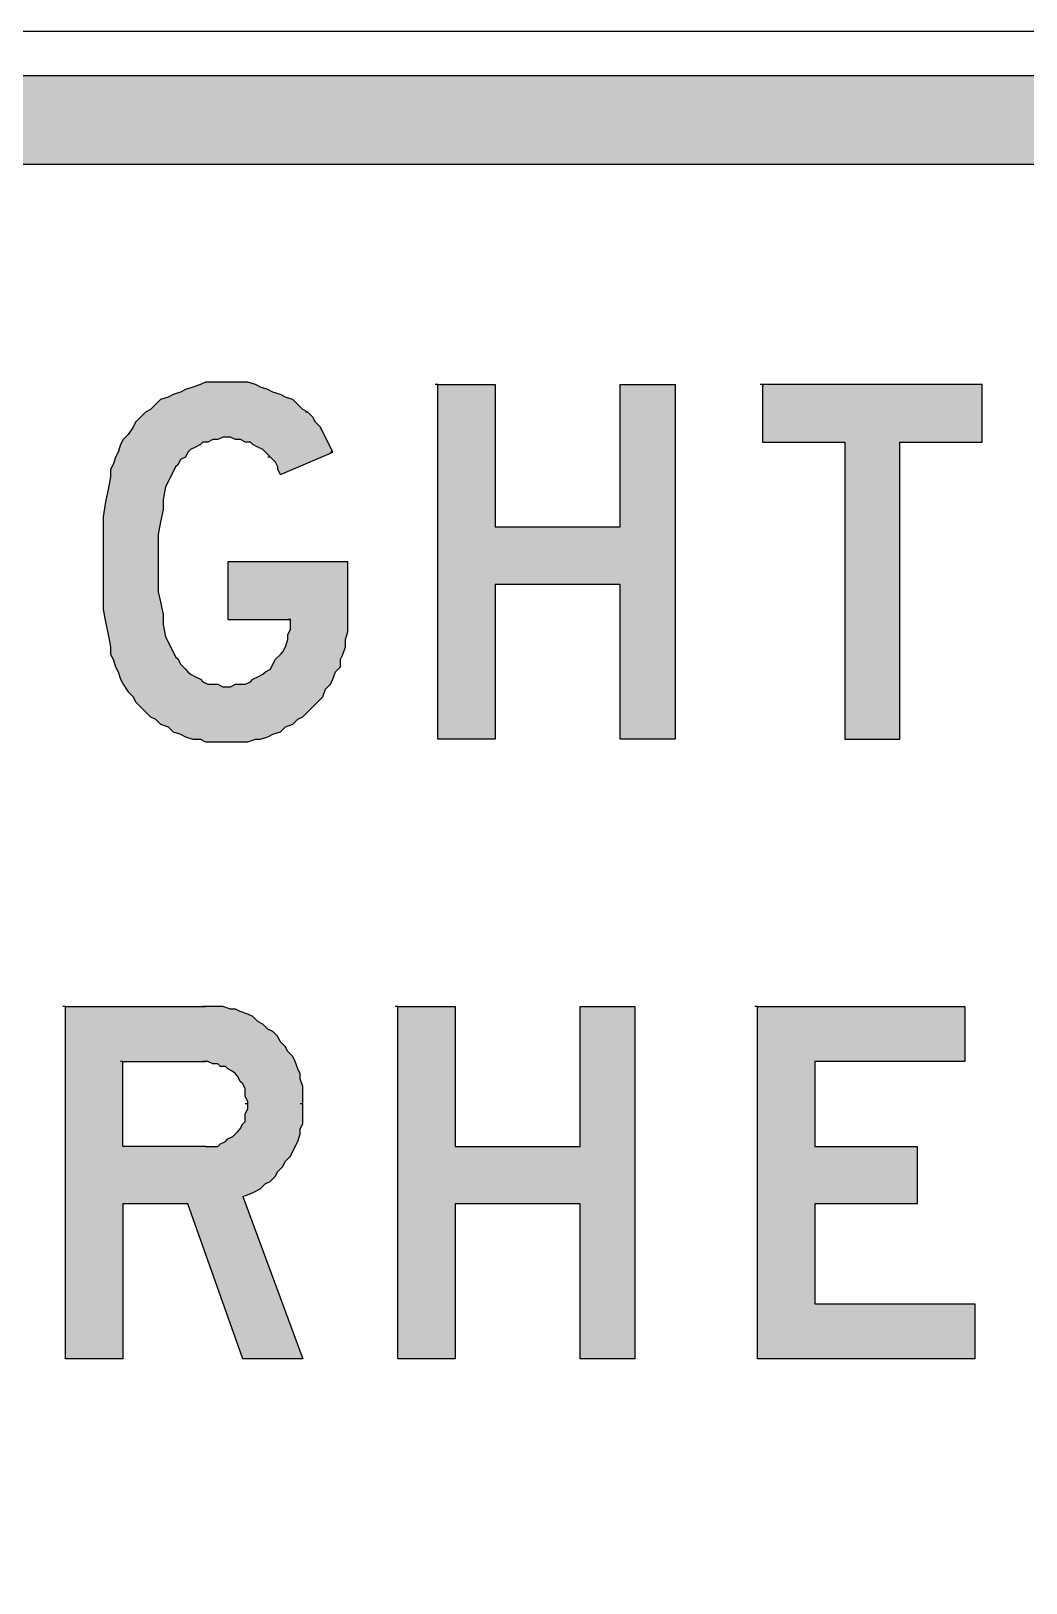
# Model space of a CAD drawing. Extents: x 103 to 239, y 131 to 209.
# Drawn here: x 132.39 to 154.83, y 173.53 to 208.53 of the extents above; entities that cross this region are included whole.
import ezdxf

# ---------------------------------------------------------------- set-up
doc = ezdxf.new("R2010")
doc.units = 0
doc.header["$LTSCALE"] = 12
doc.header["$MEASUREMENT"] = 0
doc.layers.get('0').update_dxf_attribs({"linetype": 'CONTINUOUS'})
doc.layers.add('L25', color=1, linetype='CONTINUOUS')
doc.layers.add('L35', color=3, linetype='CONTINUOUS')

msp = doc.modelspace()

# ---------------------------------------------------------------- hatches: boundary and pattern name
at = {"layer": 'L25'}
h = msp.add_hatch(color=256, dxfattribs=at)
edge = h.paths.add_edge_path()
edge.add_line((238.2217457024187, 196.5272145848937), (238.2217457024187, 150.5272145848937))
edge.add_arc((227.2217457024187, 150.5272145848937), 11, -90, 0, ccw=False)
edge.add_line((227.2217457024187, 139.5272145848937), (115.2217457024187, 139.5272145848937))
edge.add_arc((115.2217457024187, 150.5272145848937), 11, 180, 270, ccw=False)
edge.add_line((104.2217457024187, 150.5272145848937), (104.2217457024187, 196.5272145848937))
edge.add_arc((115.2217457024187, 196.5272145848937), 11, 90, 180, ccw=False)
edge.add_line((115.2217457024187, 207.5272145848937), (227.2217457024187, 207.5272145848937))
edge.add_arc((227.2217457024187, 196.5272145848937), 11, 0, 90, ccw=False)
edge = h.paths.add_edge_path(flags=16)
edge.add_line((236.2217457024187, 196.5272145848937), (236.2217457024187, 150.5272145848937))
edge.add_arc((227.2217457024187, 150.5272145848937), 9, -90, 0, ccw=False)
edge.add_line((227.2217457024187, 141.5272145848937), (115.2217457024187, 141.5272145848937))
edge.add_arc((115.2217457024187, 150.5272145848937), 9, 180, 270, ccw=False)
edge.add_line((106.2217457024187, 150.5272145848937), (106.2217457024187, 196.5272145848937))
edge.add_arc((115.2217457024187, 196.5272145848937), 9, 90, 180, ccw=False)
edge.add_line((115.2217457024187, 205.5272145848937), (227.2217457024187, 205.5272145848937))
edge.add_arc((227.2217457024187, 196.5272145848937), 9, 0, 90, ccw=False)
h = msp.add_hatch(color=256, dxfattribs=at)
h.paths.add_polyline_path([(120.7216874331728, 200.5542164989149), (119.4823509613787, 200.5542164989149), (119.4823509613787, 197.3432083674484), (116.6656771618466, 197.3432083674484), (116.6656771618466, 200.5542164989149), (115.3700072140619, 200.5542164989149), (115.3700072140619, 192.5548629082439), (116.6656771618466, 192.5548629082439), (116.6656771618466, 196.0475384196637), (119.4823509613787, 196.0475384196637), (119.4823509613787, 192.554862908244), (120.7216874331728, 192.5548629082439)])
h.paths.add_polyline_path([(127.0873702201152, 197.3432083674484), (124.7776977044989, 197.3432083674484), (124.7776977044989, 199.2585465511302), (128.1577062639374, 199.2585465511302), (128.1577062639374, 200.5542164989149), (123.5383612327048, 200.5542164989149), (123.5383612327048, 192.5548629082439), (128.3830401678999, 192.5548629082439), (128.3830401678999, 193.8505328560287), (124.7776977044989, 193.8505328560287), (124.7776977044989, 196.0475384196637), (127.0873702201152, 196.0475384196637)])
h.paths.add_polyline_path([(131.8757156793197, 200.5542164989149), (130.5800457315349, 200.5542164989149), (130.5800457315349, 192.5548629082439), (131.8757156793197, 192.5548629082439)])
h.paths.add_polyline_path([(135.2557242387581, 196.4418727515981), (135.2557242387581, 196.6672066555607), (135.2557242387581, 196.9488740355139), (135.2557242387581, 197.1742079394764), (135.3120577147488, 197.4558753194297), (135.3683911907394, 197.7375426993829), (135.3683911907394, 197.9628766033455), (135.42472466673, 198.2445439832987), (135.4810581427207, 198.3572109352799), (135.5373916187113, 198.4698778872612), (135.593725094702, 198.5825448392425), (135.6500585706926, 198.6952117912238), (135.7063920466832, 198.7515452672144), (135.7627255226739, 198.8642122191957), (135.8753924746551, 198.9205456951863), (135.9317259506458, 199.0332126471677), (135.9880594266365, 199.0895461231583), (136.1007263786177, 199.1458795991489), (136.213393330599, 199.2022130751395), (136.2697268065897, 199.2585465511302), (136.3823937585709, 199.2585465511302), (136.4950607105522, 199.3148800271209), (136.6077276625335, 199.3148800271208), (136.7203946145148, 199.3712135031115), (136.8330615664961, 199.3712135031115), (136.8893950424867, 199.3712135031115), (137.0020619944681, 199.3148800271208), (137.1147289464492, 199.3148800271208), (137.2273958984306, 199.2585465511302), (137.3400628504119, 199.2585465511302), (137.3963963264025, 199.2022130751396), (137.5090632783837, 199.1458795991489), (137.621730230365, 199.0895461231583), (137.6780637063557, 199.0332126471676), (137.7907306583369, 198.9205456951863), (137.8470641343276, 198.8642122191957), (137.9033976103183, 198.807878743205), (137.9597310863089, 198.6952117912238), (137.9597310863089, 198.6388783152331), (138.0160645622995, 198.5262113632518), (139.199067558103, 199.0332126471676), (139.1427340821123, 199.1458795991489), (139.0864006061217, 199.2585465511302), (139.030067130131, 199.3712135031115), (138.9737336541404, 199.4838804550928), (138.9174001781498, 199.596547407074), (138.8047332261684, 199.7092143590554), (138.7483997501778, 199.8218813110366), (138.6357327981965, 199.9345482630179), (138.5230658462153, 199.9908817390084), (138.410398894234, 200.1035486909898), (138.2977319422527, 200.2162156429711), (138.128731514281, 200.2725491189617), (138.0160645622996, 200.3288825949524), (137.8470641343274, 200.385216070943), (137.7343971823465, 200.4415495469336), (137.5653967543746, 200.4978830229241), (137.4527298023929, 200.554216498915), (137.2837293744212, 200.6105499749056), (137.1147289464493, 200.6105499749056), (136.9457285184774, 200.6105499749056), (136.8330615664961, 200.6105499749056), (136.6640611385241, 200.6105499749056), (136.4950607105522, 200.6105499749056), (136.3260602825803, 200.6105499749056), (136.213393330599, 200.554216498915), (136.0443929026271, 200.4978830229243), (135.8753924746551, 200.4415495469337), (135.7627255226739, 200.385216070943), (135.5937250947022, 200.3288825949524), (135.4810581427208, 200.2725491189617), (135.3120577147487, 200.216215642971), (135.1993907627675, 200.1035486909898), (135.0867238107862, 199.9908817390085), (134.974056858805, 199.9345482630179), (134.8613899068236, 199.8218813110366), (134.7487229548423, 199.7092143590553), (134.6923894788517, 199.5965474070741), (134.5797225268704, 199.4275469791021), (134.4670555748892, 199.3148800271209), (134.4107220988985, 199.2022130751395), (134.3543886229079, 199.0332126471676), (134.2980551469172, 198.9205456951864), (134.2417216709266, 198.7515452672144), (134.1853881949359, 198.6388783152331), (134.1853881949359, 198.4698778872612), (134.1290547189453, 198.188210507308), (134.0727212429546, 197.9065431273544), (134.016387766964, 197.5685422714109), (134.016387766964, 197.2868748914578), (134.016387766964, 197.0052075115046), (134.016387766964, 196.7235401315513), (134.016387766964, 196.3855392756075), (134.016387766964, 196.1038718956543), (134.016387766964, 195.8222045157011), (134.016387766964, 195.4842036597573), (134.0727212429547, 195.2025362798041), (134.1290547189453, 194.9208688998509), (134.1853881949359, 194.6392015198977), (134.1853881949359, 194.4702010919258), (134.2417216709266, 194.3575341399444), (134.2980551469172, 194.1885337119726), (134.3543886229079, 194.0758667599911), (134.4107220988984, 193.9068663320196), (134.4670555748893, 193.7941993800381), (134.5797225268705, 193.6251989520661), (134.6923894788517, 193.5125320000848), (134.7487229548424, 193.3998650481035), (134.8613899068236, 193.2871980961223), (134.9740568588049, 193.174531144141), (135.0867238107862, 193.0618641921596), (135.1993907627675, 193.005530716169), (135.3120577147487, 192.8928637641878), (135.4810581427207, 192.8365302881971), (135.593725094702, 192.7238633362159), (135.7627255226739, 192.6675298602253), (135.8753924746549, 192.6111963842347), (136.0443929026272, 192.5548629082439), (136.213393330599, 192.554862908244), (136.3260602825802, 192.4985294322533), (136.4950607105522, 192.4985294322533), (136.6640611385241, 192.4985294322533), (136.8330615664961, 192.4985294322533), (136.9457285184774, 192.4985294322533), (137.1147289464493, 192.4985294322533), (137.2837293744212, 192.4985294322533), (137.4527298023932, 192.5548629082439), (137.5653967543743, 192.5548629082439), (137.7343971823463, 192.6111963842347), (137.8470641343276, 192.6675298602252), (138.0160645622995, 192.7238633362159), (138.1287315142808, 192.8365302881972), (138.2977319422527, 192.8928637641877), (138.410398894234, 193.0055307161691), (138.5230658462152, 193.0618641921596), (138.6357327981966, 193.174531144141), (138.7483997501778, 193.2871980961223), (138.8610667021591, 193.3998650481035), (138.9737336541404, 193.5125320000848), (139.030067130131, 193.6815324280568), (139.1427340821123, 193.7941993800381), (139.199067558103, 193.9068663320193), (139.2554010340936, 194.0758667599912), (139.3680679860749, 194.1885337119725), (139.3680679860749, 194.3575341399445), (139.4244014620656, 194.4702010919258), (139.4807349380562, 194.6392015198977), (139.4807349380562, 194.8082019478696), (139.5370684140468, 194.9772023758415), (139.5370684140468, 196.5545397035794), (136.8330615664961, 196.5545397035795), (136.8330615664961, 195.2588697557947), (138.2413984662621, 195.2588697557947), (138.2413984662621, 195.1462028038134), (138.2413984662621, 195.0335358518321), (138.1850649902714, 194.9208688998509), (138.1850649902714, 194.8082019478695), (138.1287315142808, 194.6392015198977), (138.0723980382901, 194.5265345679163), (138.0160645622995, 194.4702010919257), (137.9033976103182, 194.3575341399444), (137.8470641343276, 194.2448671879632), (137.7907306583369, 194.1322002359819), (137.6780637063557, 194.0758667599912), (137.621730230365, 194.0195332840006), (137.5090632783837, 193.96319980801), (137.3963963264024, 193.9068663320193), (137.3400628504119, 193.8505328560287), (137.2273958984306, 193.7941993800381), (137.1147289464493, 193.794199380038), (137.0020619944681, 193.7941993800381), (136.8893950424867, 193.7378659040474), (136.8330615664961, 193.7378659040474), (136.7203946145148, 193.7378659040474), (136.6077276625334, 193.7941993800381), (136.4950607105522, 193.794199380038), (136.3823937585709, 193.7941993800381), (136.2697268065897, 193.8505328560287), (136.213393330599, 193.9068663320193), (136.1007263786177, 193.96319980801), (135.9880594266365, 194.0195332840005), (135.9317259506458, 194.0758667599912), (135.8753924746552, 194.1322002359819), (135.762725522674, 194.2448671879631), (135.7063920466832, 194.3575341399445), (135.6500585706926, 194.4138676159351), (135.593725094702, 194.5265345679164), (135.5373916187113, 194.6392015198977), (135.4810581427207, 194.7518684718789), (135.4247246667301, 194.8645354238602), (135.3683911907394, 195.1462028038134), (135.3683911907394, 195.371536707776), (135.3120577147487, 195.6532040877296), (135.2557242387581, 195.8785379916918), (135.2557242387581, 196.160205371645)])
h.paths.add_polyline_path([(146.9167537688208, 200.5542164989149), (145.6774172970267, 200.5542164989149), (145.6774172970267, 197.3432083674484), (142.8607434974946, 197.3432083674484), (142.8607434974946, 200.5542164989149), (141.5650735497099, 200.5542164989149), (141.5650735497099, 192.5548629082439), (142.8607434974946, 192.5548629082439), (142.8607434974946, 196.0475384196637), (145.6774172970267, 196.0475384196637), (145.6774172970266, 192.5548629082439), (146.9167537688208, 192.5548629082439)])
h.paths.add_polyline_path([(151.9867666079784, 199.2585465511302), (153.8457713156696, 199.2585465511302), (153.8457713156696, 200.5542164989149), (148.8884254284932, 200.5542164989149), (148.8884254284932, 199.2585465511302), (150.7474301361843, 199.2585465511302), (150.7474301361843, 192.5548629082439), (151.9867666079784, 192.5548629082439)])
h = msp.add_hatch(color=256, dxfattribs=at)
h.paths.add_polyline_path([(116.4376166157294, 183.8231741296946), (116.4376166157294, 184.1048415096479), (116.3812831397387, 184.386508889601), (116.2686161877574, 184.6118427935636), (116.2686161877574, 184.7808432215355), (116.2122827117668, 184.9498436495075), (116.1559492357761, 185.0625106014889), (116.0996157597855, 185.2315110294607), (115.9869488078042, 185.3441779814419), (115.9306153318135, 185.4568449334233), (115.8179483798323, 185.5695118854045), (115.7616149038417, 185.6821788373857), (115.6489479518604, 185.794845789367), (115.5362809998791, 185.9075127413483), (115.4236140478978, 186.0201796933296), (115.3109470959165, 186.1328466453108), (115.1982801439352, 186.1891801213014), (115.0292797159634, 186.3018470732829), (114.9166127639819, 186.3581805492735), (114.7476123360101, 186.4145140252641), (114.6349453840287, 186.4708475012548), (114.4659449560571, 186.5271809772453), (114.3532780040755, 186.583514453236), (114.1842775761037, 186.583514453236), (114.0152771481318, 186.6398479292267), (113.9026101961505, 186.6398479292266), (113.7336097681786, 186.6398479292266), (113.5646093402067, 186.6398479292266), (113.4519423882254, 186.6398479292267), (113.2829419602535, 186.583514453236), (113.1139415322815, 186.583514453236), (113.0012745803002, 186.5271809772454), (112.8322741523284, 186.4708475012548), (112.7196072003472, 186.4145140252641), (112.5506067723751, 186.3581805492734), (112.4379398203939, 186.3018470732828), (112.2689393924219, 186.1891801213015), (112.1562724404406, 186.1328466453108), (112.0436054884594, 186.0201796933296), (111.9309385364781, 185.9075127413483), (111.8182715844968, 185.794845789367), (111.7056046325155, 185.6821788373857), (111.6492711565249, 185.5695118854044), (111.5366042045436, 185.4568449334232), (111.480270728553, 185.3441779814419), (111.3676037765717, 185.2315110294606), (111.311270300581, 185.0625106014887), (111.2549368245904, 184.9498436495074), (111.1986033485998, 184.7808432215355), (111.1986033485998, 184.6118427935636), (111.0859363966185, 184.3865088896011), (111.0296029206278, 184.1048415096478), (111.0296029206278, 183.8231741296946), (110.9732694446372, 183.5415067497414), (110.9732694446372, 183.2598393697882), (110.9169359686466, 182.978171989835), (110.9169359686466, 182.6965046098818), (110.9169359686466, 182.4148372299286), (110.9169359686466, 182.1331698499754), (110.9732694446372, 181.8515024700222), (110.9732694446372, 181.569835090069), (111.0296029206278, 181.2881677101157), (111.0296029206278, 181.0065003301626), (111.0859363966185, 180.7248329502094), (111.1986033485998, 180.4994990462468), (111.1986033485998, 180.3304986182749), (111.2549368245904, 180.1614981903031), (111.311270300581, 180.0488312383217), (111.3676037765717, 179.8798308103497), (111.4802707285529, 179.7671638583685), (111.5366042045436, 179.6544969063872), (111.6492711565249, 179.5418299544058), (111.7056046325155, 179.4291630024246), (111.8182715844968, 179.3164960504433), (111.9309385364781, 179.2038290984621), (112.0436054884594, 179.0911621464808), (112.1562724404407, 178.9784951944994), (112.2689393924217, 178.9221617185089), (112.4379398203938, 178.8094947665276), (112.5506067723751, 178.7531612905369), (112.7196072003467, 178.6968278145465), (112.8322741523285, 178.6404943385556), (113.0012745803002, 178.584160862565), (113.1139415322815, 178.5278273865744), (113.2829419602535, 178.5278273865744), (113.4519423882254, 178.4714939105837), (113.5646093402067, 178.4714939105837), (113.7336097681786, 178.4714939105837), (113.9026101961505, 178.4714939105837), (114.0152771481318, 178.4714939105837), (114.1842775761037, 178.5278273865744), (114.3532780040757, 178.5278273865744), (114.4659449560571, 178.5841608625651), (114.6349453840287, 178.6404943385556), (114.74761233601, 178.6968278145463), (114.916612763982, 178.7531612905369), (115.0292797159634, 178.8094947665276), (115.1982801439353, 178.9221617185089), (115.3109470959166, 178.9784951944995), (115.4236140478978, 179.0911621464808), (115.5362809998791, 179.2038290984621), (115.6489479518604, 179.3164960504433), (115.7616149038416, 179.4291630024246), (115.8179483798323, 179.5418299544059), (115.9306153318136, 179.6544969063872), (115.9869488078042, 179.7671638583684), (116.0996157597855, 179.8798308103497), (116.1559492357762, 180.0488312383218), (116.2122827117668, 180.1614981903029), (116.2686161877574, 180.3304986182749), (116.2686161877574, 180.4994990462468), (116.3812831397387, 180.7248329502093), (116.4376166157294, 181.0065003301625), (116.4376166157294, 181.2881677101158), (116.49395009172, 181.569835090069), (116.5502835677106, 181.8515024700222), (116.5502835677106, 182.1331698499754), (116.5502835677106, 182.4148372299286), (116.5502835677106, 182.6965046098818), (116.5502835677106, 182.978171989835), (116.5502835677106, 183.2598393697882), (116.49395009172, 183.5415067497414)])
h.paths.add_polyline_path([(112.2689393924219, 183.6541737017227), (112.3252728684126, 183.9358410816758), (112.3816063444032, 184.1611749856385), (112.4379398203939, 184.386508889601), (112.4942732963845, 184.4991758415823), (112.5506067723751, 184.6118427935636), (112.6069402483658, 184.7245097455449), (112.6632737243564, 184.7808432215355), (112.7196072003471, 184.8935101735168), (112.8322741523284, 184.9498436495074), (112.888607628319, 185.0625106014887), (113.0012745803003, 185.1188440774794), (113.0576080562909, 185.17517755347), (113.1702750082722, 185.2315110294606), (113.2829419602534, 185.2878445054513), (113.3956089122348, 185.2878445054513), (113.508275864216, 185.3441779814419), (113.6209428161973, 185.3441779814419), (113.7336097681786, 185.3441779814419), (113.8462767201599, 185.3441779814419), (113.9589436721411, 185.3441779814419), (114.0716106241225, 185.2878445054513), (114.1842775761037, 185.2878445054513), (114.296944528085, 185.2315110294606), (114.4096114800663, 185.17517755347), (114.4659449560569, 185.1188440774794), (114.5786119080382, 185.0625106014888), (114.6912788600195, 184.9498436495074), (114.7476123360101, 184.8935101735168), (114.8039458120008, 184.7808432215355), (114.8602792879914, 184.7245097455449), (114.916612763982, 184.6118427935636), (114.9729462399727, 184.4991758415823), (115.0292797159633, 184.3865088896011), (115.085613191954, 184.1611749856385), (115.1419466679447, 183.9358410816758), (115.1982801439352, 183.6541737017227), (115.1982801439352, 183.4288397977601), (115.2546136199259, 183.2035058937976), (115.2546136199259, 182.9218385138444), (115.2546136199259, 182.6965046098818), (115.2546136199259, 182.4148372299286), (115.2546136199259, 182.189503325966), (115.2546136199259, 181.9078359460128), (115.1982801439352, 181.6825020420502), (115.1982801439352, 181.4571681380876), (115.1419466679446, 181.1755007581345), (115.085613191954, 180.9501668541719), (115.0292797159633, 180.7248329502093), (114.9729462399727, 180.6121659982281), (114.916612763982, 180.4994990462468), (114.8602792879914, 180.3868320942655), (114.8039458120008, 180.3304986182749), (114.7476123360101, 180.2178316662936), (114.6912788600195, 180.161498190303), (114.5786119080382, 180.0488312383217), (114.4659449560569, 179.992497762331), (114.4096114800662, 179.9361642863403), (114.296944528085, 179.8798308103497), (114.1842775761038, 179.8234973343591), (114.0716106241225, 179.8234973343591), (113.9589436721411, 179.7671638583684), (113.8462767201599, 179.7671638583685), (113.7336097681786, 179.7671638583685), (113.6772762921879, 179.7671638583685), (113.6209428161973, 179.7671638583685), (113.508275864216, 179.7671638583684), (113.3956089122347, 179.8234973343591), (113.2829419602534, 179.8234973343591), (113.1702750082722, 179.8798308103497), (113.0576080562909, 179.9361642863403), (113.0012745803002, 179.9924977623311), (112.888607628319, 180.0488312383217), (112.8322741523284, 180.1614981903029), (112.7196072003471, 180.2178316662936), (112.6632737243564, 180.3304986182749), (112.6069402483658, 180.3868320942655), (112.5506067723751, 180.4994990462468), (112.4942732963845, 180.6121659982281), (112.4379398203939, 180.7248329502093), (112.3816063444032, 180.9501668541719), (112.3252728684126, 181.1755007581347), (112.2689393924219, 181.4571681380877), (112.2689393924219, 181.6825020420503), (112.2126059164313, 181.9078359460128), (112.2126059164313, 182.189503325966), (112.2126059164313, 182.4148372299286), (112.2126059164313, 182.6965046098818), (112.2126059164313, 182.9218385138444), (112.2126059164313, 183.2035058937976), (112.2689393924219, 183.4288397977601)], flags=16)
h.paths.add_polyline_path([(123.9299689224846, 186.5271809772454), (122.5779654987092, 186.5271809772454), (121.0006281709713, 181.3445011861064), (119.3669573672426, 186.5271809772454), (118.0149539434673, 186.5271809772453), (120.4936268870555, 178.584160862565), (121.4512959788964, 178.584160862565)])
h.paths.add_polyline_path([(129.6759834735299, 183.3725063217695), (127.3663109579137, 183.3725063217695), (127.3663109579137, 185.2878445054513), (130.7463195173521, 185.2878445054513), (130.7463195173521, 186.5271809772454), (126.1269744861196, 186.5271809772454), (126.1269744861196, 178.584160862565), (130.9716534213147, 178.584160862565), (130.9716534213147, 179.8234973343591), (127.3663109579137, 179.8234973343591), (127.3663109579137, 182.0768363739847), (129.6759834735299, 182.0768363739847)])
h.paths.add_polyline_path([(137.9570044441542, 182.8091715618631), (138.0696713961354, 182.9218385138443), (138.126004872126, 183.0345054658256), (138.2386718241073, 183.1471724178069), (138.295005300098, 183.2598393697882), (138.3513387760886, 183.3725063217695), (138.4076722520793, 183.4851732737508), (138.4640057280699, 183.6541737017227), (138.4640057280699, 183.766840653704), (138.5203392040605, 183.8795076056853), (138.5203392040605, 184.0485080336572), (138.5203392040605, 184.1611749856385), (138.5203392040605, 184.3301754136104), (138.5203392040605, 184.4428423655917), (138.5203392040605, 184.6118427935636), (138.5203392040605, 184.7245097455449), (138.4640057280699, 184.8935101735168), (138.4640057280699, 185.006177125498), (138.4076722520793, 185.1188440774794), (138.3513387760887, 185.2878445054512), (138.2950053000981, 185.4005114574326), (138.1823383481167, 185.5131784094139), (138.1260048721261, 185.6258453613951), (138.0133379201448, 185.7385123133763), (137.9570044441542, 185.8511792653576), (137.8443374921728, 185.963846217339), (137.7316705401915, 186.0201796933296), (137.6190035882103, 186.1328466453109), (137.5063366362289, 186.1891801213016), (137.3936696842478, 186.3018470732827), (137.2810027322662, 186.3581805492734), (137.1120023042943, 186.4145140252641), (136.9993353523133, 186.4708475012547), (136.886668400332, 186.4708475012547), (136.7176679723599, 186.5271809772454), (136.6050010203788, 186.5271809772454), (136.4360005924068, 186.5271809772454), (136.3233336404255, 186.5271809772454), (136.2670001644349, 186.5271809772454), (133.1686589849497, 186.5271809772454), (133.1686589849497, 178.584160862565), (134.4643289327344, 178.584160862565), (134.4643289327344, 182.0768363739847), (135.9289993084911, 182.0768363739847), (137.1683357802851, 178.584160862565), (138.5203392040605, 178.584160862565), (137.1683357802852, 182.2458368019567), (137.3373362082572, 182.3021702779473), (137.4500031602384, 182.358503753938), (137.5626701122196, 182.4148372299285), (137.675337064201, 182.5275041819099), (137.7880040161822, 182.5838376579005), (137.9006709681635, 182.6965046098817)])
h.paths.add_polyline_path([(134.4643289327344, 183.3725063217695), (134.4643289327344, 185.2878445054513), (136.3233336404255, 185.2878445054513), (136.3796671164162, 185.2878445054513), (136.4923340683975, 185.2315110294606), (136.6050010203787, 185.2315110294606), (136.6613344963694, 185.17517755347), (136.7740014483506, 185.17517755347), (136.8303349243413, 185.1188440774794), (136.9430018763226, 185.0625106014887), (136.9993353523132, 185.0061771254981), (137.0556688283039, 184.9498436495074), (137.1120023042945, 184.8371766975262), (137.1683357802851, 184.7808432215356), (137.2246692562758, 184.6681762695542), (137.2246692562758, 184.6118427935636), (137.2246692562758, 184.4991758415823), (137.2810027322664, 184.3865088896011), (137.2810027322664, 184.3301754136104), (137.2810027322664, 184.2175084616291), (137.2246692562758, 184.1048415096478), (137.2246692562758, 184.0485080336572), (137.2246692562758, 183.9358410816759), (137.1683357802852, 183.8795076056853), (137.1120023042945, 183.766840653704), (137.0556688283039, 183.7105071777133), (136.9993353523132, 183.6541737017227), (136.9430018763227, 183.5978402257321), (136.8303349243413, 183.5415067497414), (136.7740014483507, 183.4851732737507), (136.6613344963694, 183.4288397977601), (136.6050010203788, 183.3725063217695), (136.4923340683975, 183.3725063217695), (136.3796671164162, 183.3725063217695), (136.3233336404255, 183.3725063217695)], flags=16)
h.paths.add_polyline_path([(146.0126915108158, 186.5271809772453), (144.7733550390217, 186.5271809772454), (144.7733550390217, 183.3725063217695), (141.9566812394896, 183.3725063217695), (141.9566812394896, 186.5271809772454), (140.6610112917049, 186.5271809772454), (140.6610112917049, 178.584160862565), (141.9566812394896, 178.584160862565), (141.9566812394896, 182.0768363739848), (144.7733550390217, 182.0768363739848), (144.7733550390217, 178.584160862565), (146.0126915108158, 178.584160862565)])
h.paths.add_polyline_path([(152.3783742977582, 183.3725063217695), (150.0687017821419, 183.3725063217695), (150.0687017821419, 185.2878445054513), (153.4487103415804, 185.2878445054513), (153.4487103415804, 186.5271809772453), (148.7730318343571, 186.5271809772453), (148.7730318343572, 178.584160862565), (153.6740442455429, 178.584160862565), (153.6740442455429, 179.8234973343591), (150.0687017821419, 179.8234973343591), (150.0687017821419, 182.0768363739847), (152.3783742977582, 182.0768363739847)])

# ---------------------------------------------------------------- linework, layer by layer
at = {"color": 3}
for p, q in [((136.213393330599, 200.5542164989149), (136.0443929026271, 200.4978830229243)), ((136.3260602825803, 200.6105499749056), (136.213393330599, 200.5542164989149)), ((136.4950607105522, 200.6105499749056), (136.3260602825803, 200.6105499749056)), ((136.6640611385241, 200.6105499749056), (136.4950607105522, 200.6105499749056)), ((136.8330615664961, 200.6105499749056), (136.6640611385241, 200.6105499749056)), ((136.8330615664961, 200.6105499749056), (136.7767280905054, 200.6105499749056)), ((136.9457285184774, 200.6105499749056), (136.8330615664961, 200.6105499749056)), ((137.1147289464493, 200.6105499749056), (136.9457285184774, 200.6105499749056)), ((137.2837293744212, 200.6105499749056), (137.1147289464493, 200.6105499749056)), ((137.4527298023931, 200.5542164989149), (137.2837293744212, 200.6105499749056)), ((137.5653967543744, 200.4978830229243), (137.4527298023931, 200.5542164989149)), ((141.5650735497099, 200.5542164989149), (141.5087400737193, 200.5542164989149)), ((141.5650735497099, 192.5548629082439), (141.5650735497099, 200.5542164989149)), ((141.5650735497099, 200.5542164989149), (142.8607434974946, 200.5542164989149)), ((142.8607434974946, 200.5542164989149), (142.8607434974946, 197.3432083674484)), ((145.6774172970267, 200.5542164989149), (146.9167537688208, 200.5542164989149)), ((145.6774172970267, 197.3432083674484), (145.6774172970267, 200.5542164989149)), ((146.9167537688208, 200.5542164989149), (146.9167537688208, 192.5548629082439)), ((148.8884254284932, 200.5542164989149), (148.8320919525025, 200.5542164989149)), ((153.8457713156696, 200.5542164989149), (148.8884254284932, 200.5542164989149)), ((148.8884254284932, 200.5542164989149), (148.8884254284932, 199.2585465511302)), ((153.8457713156696, 199.2585465511302), (153.8457713156696, 200.5542164989149)), ((135.3120577147488, 200.2162156429711), (135.1993907627675, 200.1035486909898)), ((135.4810581427207, 200.2725491189617), (135.3120577147488, 200.2162156429711)), ((135.593725094702, 200.3288825949523), (135.4810581427207, 200.2725491189617)), ((135.7627255226739, 200.385216070943), (135.593725094702, 200.3288825949523)), ((135.8753924746552, 200.4415495469336), (135.7627255226739, 200.385216070943)), ((136.0443929026271, 200.4978830229243), (135.8753924746552, 200.4415495469336)), ((137.7343971823463, 200.4415495469336), (137.5653967543744, 200.4978830229243)), ((137.8470641343276, 200.385216070943), (137.7343971823463, 200.4415495469336)), ((138.0160645622995, 200.3288825949523), (137.8470641343276, 200.385216070943)), ((138.1287315142808, 200.2725491189617), (138.0160645622995, 200.3288825949523)), ((138.2977319422527, 200.2162156429711), (138.1287315142808, 200.2725491189617)), ((138.410398894234, 200.1035486909898), (138.2977319422527, 200.2162156429711)), ((134.9740568588049, 199.9345482630179), (134.8613899068236, 199.8218813110366)), ((135.0867238107862, 199.9908817390085), (134.9740568588049, 199.9345482630179)), ((135.1993907627675, 200.1035486909898), (135.0867238107862, 199.9908817390085)), ((138.5230658462153, 199.9908817390085), (138.410398894234, 200.1035486909898)), ((138.6357327981966, 199.9345482630179), (138.5230658462153, 199.9908817390085)), ((138.6357327981966, 199.9345482630179), (138.5793993222059, 199.9345482630179)), ((138.7483997501778, 199.8218813110366), (138.6357327981966, 199.9345482630179)), ((134.6923894788517, 199.596547407074), (134.5797225268704, 199.4275469791021)), ((134.7487229548423, 199.7092143590553), (134.6923894788517, 199.596547407074)), ((134.8613899068236, 199.8218813110366), (134.7487229548423, 199.7092143590553)), ((138.8047332261685, 199.7092143590553), (138.7483997501778, 199.8218813110366)), ((138.9174001781498, 199.596547407074), (138.8047332261685, 199.7092143590553)), ((138.9737336541404, 199.4838804550928), (138.9174001781498, 199.596547407074)), ((134.4107220988985, 199.2022130751396), (134.3543886229079, 199.0332126471676)), ((134.4670555748891, 199.3148800271208), (134.4107220988985, 199.2022130751396)), ((134.5797225268704, 199.4275469791021), (134.4670555748891, 199.3148800271208)), ((136.213393330599, 199.2022130751396), (136.1007263786177, 199.1458795991489)), ((136.2697268065897, 199.2585465511302), (136.213393330599, 199.2022130751396)), ((136.3823937585709, 199.2585465511302), (136.2697268065897, 199.2585465511302)), ((136.4950607105522, 199.3148800271208), (136.3823937585709, 199.2585465511302)), ((136.6077276625335, 199.3148800271208), (136.4950607105522, 199.3148800271208)), ((136.7203946145148, 199.3712135031115), (136.6077276625335, 199.3148800271208)), ((136.8330615664961, 199.3712135031115), (136.7203946145148, 199.3712135031115)), ((136.8330615664961, 199.3712135031115), (136.7767280905054, 199.3712135031115)), ((136.8893950424867, 199.3712135031115), (136.8330615664961, 199.3712135031115)), ((137.002061994468, 199.3148800271208), (136.8893950424867, 199.3712135031115)), ((137.1147289464493, 199.3148800271208), (137.002061994468, 199.3148800271208)), ((137.2273958984306, 199.2585465511302), (137.1147289464493, 199.3148800271208)), ((137.3400628504118, 199.2585465511302), (137.2273958984306, 199.2585465511302)), ((137.3963963264025, 199.2022130751396), (137.3400628504118, 199.2585465511302)), ((137.5090632783837, 199.1458795991489), (137.3963963264025, 199.2022130751396)), ((139.030067130131, 199.3712135031115), (138.9737336541404, 199.4838804550928)), ((139.0864006061217, 199.2585465511302), (139.030067130131, 199.3712135031115)), ((139.1427340821123, 199.1458795991489), (139.0864006061217, 199.2585465511302)), ((148.8884254284932, 199.2585465511302), (150.7474301361843, 199.2585465511302)), ((150.7474301361843, 199.2585465511302), (150.7474301361843, 192.5548629082439)), ((151.9867666079784, 199.2585465511302), (153.8457713156696, 199.2585465511302)), ((151.9867666079784, 192.5548629082439), (151.9867666079784, 199.2585465511302)), ((134.2980551469172, 198.9205456951863), (134.2417216709266, 198.7515452672144)), ((134.3543886229079, 199.0332126471676), (134.2980551469172, 198.9205456951863)), ((135.7627255226739, 198.8642122191957), (135.7063920466832, 198.7515452672144)), ((135.8753924746552, 198.9205456951863), (135.7627255226739, 198.8642122191957)), ((135.9317259506458, 199.0332126471676), (135.8753924746552, 198.9205456951863)), ((135.9880594266365, 199.0895461231583), (135.9317259506458, 199.0332126471676)), ((136.1007263786177, 199.1458795991489), (135.9880594266365, 199.0895461231583)), ((137.621730230365, 199.0895461231583), (137.5090632783837, 199.1458795991489)), ((137.6780637063557, 199.0332126471676), (137.621730230365, 199.0895461231583)), ((137.7907306583369, 198.9205456951863), (137.6780637063557, 199.0332126471676)), ((137.7907306583369, 198.9205456951863), (137.7343971823463, 198.9205456951863)), ((137.8470641343276, 198.8642122191957), (137.7907306583369, 198.9205456951863)), ((137.9033976103182, 198.8078787432051), (137.8470641343276, 198.8642122191957)), ((137.9597310863089, 198.6952117912238), (137.9033976103182, 198.8078787432051)), ((138.0160645622995, 198.5262113632519), (139.199067558103, 199.0332126471676)), ((139.199067558103, 199.0332126471676), (139.1427340821123, 199.1458795991489)), ((139.199067558103, 199.0332126471676), (139.1427340821123, 199.0332126471676)), ((134.1853881949359, 198.4698778872612), (134.1290547189453, 198.188210507308)), ((134.2417216709266, 198.7515452672144), (134.1853881949359, 198.6388783152331)), ((134.1853881949359, 198.6388783152331), (134.1853881949359, 198.4698778872612)), ((135.5373916187113, 198.4698778872612), (135.4810581427207, 198.3572109352799)), ((135.593725094702, 198.5825448392425), (135.5373916187113, 198.4698778872612)), ((135.6500585706926, 198.6952117912238), (135.593725094702, 198.5825448392425)), ((135.7063920466832, 198.7515452672144), (135.6500585706926, 198.6952117912238)), ((137.9597310863089, 198.6388783152331), (137.9597310863089, 198.6952117912238)), ((138.0160645622995, 198.5262113632519), (137.9597310863089, 198.6388783152331)), ((134.1290547189453, 198.188210507308), (134.0727212429547, 197.9065431273548)), ((135.42472466673, 198.2445439832987), (135.3683911907394, 197.9628766033454)), ((135.4810581427207, 198.3572109352799), (135.42472466673, 198.2445439832987)), ((134.0727212429547, 197.9065431273548), (134.016387766964, 197.568542271411)), ((135.3683911907394, 197.9628766033454), (135.3683911907394, 197.7375426993829)), ((134.016387766964, 197.568542271411), (134.016387766964, 197.2868748914578)), ((135.3120577147488, 197.4558753194297), (135.2557242387581, 197.1742079394765)), ((135.3683911907394, 197.7375426993829), (135.3120577147488, 197.4558753194297)), ((134.016387766964, 197.2868748914578), (134.016387766964, 197.0052075115046)), ((135.2557242387581, 197.1742079394765), (135.2557242387581, 196.9488740355139)), ((142.8607434974946, 197.3432083674484), (145.6774172970267, 197.3432083674484)), ((134.016387766964, 197.0052075115046), (134.016387766964, 196.7235401315513)), ((134.016387766964, 196.7235401315513), (134.016387766964, 196.3855392756075)), ((135.2557242387581, 196.9488740355139), (135.2557242387581, 196.6672066555607)), ((134.016387766964, 196.3855392756075), (134.016387766964, 196.1038718956543)), ((135.2557242387581, 196.6672066555607), (135.2557242387581, 196.4418727515981)), ((135.2557242387581, 196.4418727515981), (135.2557242387581, 196.160205371645)), ((136.8330615664961, 196.5545397035794), (136.8330615664961, 195.2588697557947)), ((139.5370684140468, 196.5545397035794), (136.8330615664961, 196.5545397035794)), ((139.5370684140468, 194.9772023758415), (139.5370684140468, 196.5545397035794)), ((134.016387766964, 196.1038718956543), (134.016387766964, 195.8222045157011)), ((135.2557242387581, 196.160205371645), (135.2557242387581, 195.8785379916918)), ((142.8607434974946, 196.0475384196637), (142.8607434974946, 192.5548629082439)), ((145.6774172970267, 196.0475384196637), (142.8607434974946, 196.0475384196637)), ((145.6774172970267, 192.5548629082439), (145.6774172970267, 196.0475384196637)), ((134.016387766964, 195.8222045157011), (134.016387766964, 195.4842036597573)), ((135.2557242387581, 195.8785379916918), (135.3120577147488, 195.6532040877292)), ((135.3120577147488, 195.6532040877292), (135.3683911907394, 195.371536707776)), ((134.016387766964, 195.4842036597573), (134.0727212429547, 195.2025362798041)), ((135.3683911907394, 195.371536707776), (135.3683911907394, 195.1462028038134)), ((134.0727212429547, 195.2025362798041), (134.1290547189453, 194.9208688998509)), ((135.3683911907394, 195.1462028038134), (135.42472466673, 194.8645354238602)), ((136.8330615664961, 195.2588697557947), (138.2413984662621, 195.2588697557947)), ((138.2413984662621, 195.2588697557947), (138.1850649902714, 195.2588697557947)), ((138.2413984662621, 195.2588697557947), (138.1850649902714, 195.2588697557947)), ((138.1850649902714, 194.9208688998509), (138.2413984662621, 195.0335358518321)), ((138.2413984662621, 195.1462028038134), (138.2413984662621, 195.2588697557947)), ((138.2413984662621, 195.0335358518321), (138.2413984662621, 195.1462028038134)), ((139.4807349380562, 194.8082019478696), (139.5370684140468, 194.9772023758415)), ((134.1290547189453, 194.9208688998509), (134.1853881949359, 194.6392015198977)), ((134.1853881949359, 194.6392015198977), (134.1853881949359, 194.4702010919257)), ((135.42472466673, 194.8645354238602), (135.4810581427207, 194.7518684718789)), ((135.4810581427207, 194.7518684718789), (135.5373916187113, 194.6392015198977)), ((135.5373916187113, 194.6392015198977), (135.593725094702, 194.5265345679164)), ((138.0723980382901, 194.5265345679164), (138.1287315142808, 194.6392015198977)), ((138.1287315142808, 194.6392015198977), (138.1850649902714, 194.8082019478696)), ((138.1850649902714, 194.8082019478696), (138.1850649902714, 194.9208688998509)), ((139.4244014620655, 194.4702010919257), (139.4807349380562, 194.6392015198977)), ((139.4807349380562, 194.6392015198977), (139.4807349380562, 194.8082019478696)), ((134.1853881949359, 194.4702010919257), (134.2417216709266, 194.3575341399444)), ((134.2417216709266, 194.3575341399444), (134.2980551469172, 194.1885337119725)), ((135.593725094702, 194.5265345679164), (135.6500585706926, 194.4138676159351)), ((135.6500585706926, 194.4138676159351), (135.7063920466832, 194.3575341399444)), ((135.7063920466832, 194.3575341399444), (135.7627255226739, 194.2448671879632)), ((137.8470641343276, 194.2448671879632), (137.9033976103182, 194.3575341399444)), ((137.9033976103182, 194.3575341399444), (138.0160645622995, 194.4702010919257)), ((138.0160645622995, 194.4702010919257), (138.0723980382901, 194.5265345679164)), ((139.3680679860749, 194.3575341399444), (139.4244014620655, 194.4702010919257)), ((139.3680679860749, 194.1885337119725), (139.3680679860749, 194.3575341399444)), ((134.2980551469172, 194.1885337119725), (134.3543886229079, 194.0758667599912)), ((134.3543886229079, 194.0758667599912), (134.4107220988985, 193.9068663320193)), ((134.4107220988985, 193.9068663320193), (134.4670555748891, 193.794199380038)), ((135.7627255226739, 194.2448671879632), (135.8753924746552, 194.1322002359819)), ((135.8753924746552, 194.1322002359819), (135.9317259506458, 194.0758667599912)), ((135.9317259506458, 194.0758667599912), (135.9880594266365, 194.0195332840006)), ((135.9880594266365, 194.0195332840006), (136.1007263786177, 193.96319980801)), ((136.1007263786177, 193.96319980801), (136.213393330599, 193.9068663320193)), ((136.213393330599, 193.9068663320193), (136.2697268065897, 193.8505328560287)), ((137.3400628504118, 193.8505328560287), (137.3963963264025, 193.9068663320193)), ((137.3963963264025, 193.9068663320193), (137.5090632783837, 193.96319980801)), ((137.5090632783837, 193.96319980801), (137.621730230365, 194.0195332840006)), ((137.621730230365, 194.0195332840006), (137.6780637063557, 194.0758667599912)), ((137.6780637063557, 194.0758667599912), (137.7907306583369, 194.1322002359819)), ((137.7907306583369, 194.1322002359819), (137.8470641343276, 194.2448671879632)), ((139.1427340821123, 193.794199380038), (139.199067558103, 193.9068663320193)), ((139.199067558103, 193.9068663320193), (139.2554010340936, 194.0758667599912)), ((139.2554010340936, 194.0758667599912), (139.3680679860749, 194.1885337119725)), ((134.4670555748891, 193.794199380038), (134.5797225268704, 193.6251989520661)), ((134.5797225268704, 193.6251989520661), (134.6923894788517, 193.5125320000848)), ((136.2697268065897, 193.8505328560287), (136.3823937585709, 193.794199380038)), ((136.3823937585709, 193.794199380038), (136.4950607105522, 193.794199380038)), ((136.4950607105522, 193.794199380038), (136.6077276625335, 193.794199380038)), ((136.6077276625335, 193.794199380038), (136.7203946145148, 193.7378659040474)), ((136.7203946145148, 193.7378659040474), (136.8330615664961, 193.7378659040474)), ((136.8330615664961, 193.7378659040474), (136.8893950424867, 193.7378659040474)), ((136.8893950424867, 193.7378659040474), (137.002061994468, 193.794199380038)), ((137.002061994468, 193.794199380038), (137.1147289464493, 193.794199380038)), ((137.1147289464493, 193.794199380038), (137.2273958984306, 193.794199380038)), ((137.2273958984306, 193.794199380038), (137.3400628504118, 193.8505328560287)), ((138.9737336541404, 193.5125320000848), (139.030067130131, 193.6815324280568)), ((139.030067130131, 193.6815324280568), (139.1427340821123, 193.794199380038)), ((134.6923894788517, 193.5125320000848), (134.7487229548423, 193.3998650481035)), ((134.7487229548423, 193.3998650481035), (134.8613899068236, 193.2871980961223)), ((134.8613899068236, 193.2871980961223), (134.9740568588049, 193.174531144141)), ((138.6357327981966, 193.174531144141), (138.7483997501778, 193.2871980961223)), ((138.7483997501778, 193.2871980961223), (138.8610667021591, 193.3998650481035)), ((138.8610667021591, 193.3998650481035), (138.9737336541404, 193.5125320000848)), ((134.9740568588049, 193.174531144141), (135.0867238107862, 193.0618641921597)), ((135.0867238107862, 193.0618641921597), (135.1993907627675, 193.0055307161691)), ((135.1993907627675, 193.0055307161691), (135.3120577147488, 192.8928637641878)), ((135.3120577147488, 192.8928637641878), (135.4810581427207, 192.8365302881971)), ((138.1287315142808, 192.8365302881971), (138.2977319422527, 192.8928637641878)), ((138.2977319422527, 192.8928637641878), (138.410398894234, 193.0055307161691)), ((138.410398894234, 193.0055307161691), (138.5230658462153, 193.0618641921597)), ((138.5230658462153, 193.0618641921597), (138.6357327981966, 193.174531144141)), ((135.4810581427207, 192.8365302881971), (135.593725094702, 192.7238633362159)), ((135.593725094702, 192.7238633362159), (135.7627255226739, 192.6675298602252)), ((135.7627255226739, 192.6675298602252), (135.8753924746552, 192.6111963842346)), ((135.8753924746552, 192.6111963842346), (136.0443929026271, 192.5548629082439)), ((136.0443929026271, 192.5548629082439), (136.213393330599, 192.5548629082439)), ((136.213393330599, 192.5548629082439), (136.3260602825803, 192.4985294322533)), ((137.2837293744212, 192.4985294322533), (137.4527298023931, 192.5548629082439)), ((137.4527298023931, 192.5548629082439), (137.5653967543744, 192.5548629082439)), ((137.5653967543744, 192.5548629082439), (137.7343971823463, 192.6111963842346)), ((137.7343971823463, 192.6111963842346), (137.8470641343276, 192.6675298602252)), ((137.8470641343276, 192.6675298602252), (138.0160645622995, 192.7238633362159)), ((138.0160645622995, 192.7238633362159), (138.1287315142808, 192.8365302881971)), ((142.8607434974946, 192.5548629082439), (141.5650735497099, 192.5548629082439)), ((146.9167537688208, 192.5548629082439), (145.6774172970267, 192.5548629082439)), ((150.7474301361843, 192.5548629082439), (151.9867666079784, 192.5548629082439)), ((136.3260602825803, 192.4985294322533), (136.4950607105522, 192.4985294322533)), ((136.4950607105522, 192.4985294322533), (136.6640611385241, 192.4985294322533)), ((136.6640611385241, 192.4985294322533), (136.8330615664961, 192.4985294322533)), ((136.8330615664961, 192.4985294322533), (136.9457285184774, 192.4985294322533)), ((136.9457285184774, 192.4985294322533), (137.1147289464493, 192.4985294322533)), ((137.1147289464493, 192.4985294322533), (137.2837293744212, 192.4985294322533)), ((133.1686589849497, 186.5271809772454), (133.112325508959, 186.5271809772454)), ((133.1686589849497, 178.584160862565), (133.1686589849497, 186.5271809772454)), ((133.1686589849497, 186.5271809772454), (136.3233336404255, 186.5271809772454)), ((136.3233336404255, 186.5271809772454), (136.2670001644349, 186.5271809772454)), ((136.3233336404255, 186.5271809772454), (136.2670001644349, 186.5271809772454)), ((136.4360005924068, 186.5271809772454), (136.3233336404255, 186.5271809772454)), ((136.6050010203788, 186.5271809772454), (136.4360005924068, 186.5271809772454)), ((136.71766797236, 186.5271809772454), (136.6050010203788, 186.5271809772454)), ((136.886668400332, 186.4708475012547), (136.71766797236, 186.5271809772454)), ((136.9993353523132, 186.4708475012547), (136.886668400332, 186.4708475012547)), ((137.1120023042945, 186.4145140252641), (136.9993353523132, 186.4708475012547)), ((137.2810027322664, 186.3581805492734), (137.1120023042945, 186.4145140252641)), ((137.3936696842477, 186.3018470732828), (137.2810027322664, 186.3581805492734)), ((137.506336636229, 186.1891801213015), (137.3936696842477, 186.3018470732828)), ((140.6610112917049, 186.5271809772454), (140.6046778157142, 186.5271809772454)), ((140.6610112917049, 178.584160862565), (140.6610112917049, 186.5271809772454)), ((140.6610112917049, 186.5271809772454), (141.9566812394896, 186.5271809772454)), ((141.9566812394896, 186.5271809772454), (141.9566812394896, 183.3725063217695)), ((144.7733550390217, 183.3725063217695), (144.7733550390217, 186.5271809772454)), ((144.7733550390217, 186.5271809772454), (146.0126915108158, 186.5271809772454)), ((146.0126915108158, 186.5271809772454), (146.0126915108158, 178.584160862565)), ((148.7730318343572, 186.5271809772454), (148.7166983583665, 186.5271809772454)), ((148.7730318343572, 186.5271809772454), (153.4487103415804, 186.5271809772454)), ((148.7730318343572, 178.584160862565), (148.7730318343572, 186.5271809772454)), ((153.4487103415804, 186.5271809772454), (153.4487103415804, 185.2878445054513)), ((137.6190035882103, 186.1328466453109), (137.506336636229, 186.1891801213015)), ((137.7316705401916, 186.0201796933296), (137.6190035882103, 186.1328466453109)), ((137.8443374921729, 185.963846217339), (137.7316705401916, 186.0201796933296)), ((137.9570044441541, 185.8511792653577), (137.8443374921729, 185.963846217339)), ((138.0133379201448, 185.7385123133764), (137.9570044441541, 185.8511792653577)), ((138.1260048721261, 185.6258453613951), (138.0133379201448, 185.7385123133764)), ((138.1823383481167, 185.5131784094139), (138.1260048721261, 185.6258453613951)), ((138.295005300098, 185.4005114574326), (138.1823383481167, 185.5131784094139)), ((134.4643289327344, 185.2878445054513), (134.4079954567438, 185.2878445054513)), ((134.4643289327344, 183.3725063217695), (134.4643289327344, 185.2878445054513)), ((134.4643289327344, 185.2878445054513), (136.3233336404255, 185.2878445054513)), ((136.3233336404255, 185.2878445054513), (136.2670001644349, 185.2878445054513)), ((136.3233336404255, 185.2878445054513), (136.2670001644349, 185.2878445054513)), ((136.3796671164162, 185.2878445054513), (136.3233336404255, 185.2878445054513)), ((136.4923340683975, 185.2315110294606), (136.3796671164162, 185.2878445054513)), ((136.6050010203788, 185.2315110294606), (136.4923340683975, 185.2315110294606)), ((136.6613344963694, 185.17517755347), (136.6050010203788, 185.2315110294606)), ((136.7740014483507, 185.17517755347), (136.6613344963694, 185.17517755347)), ((136.8303349243413, 185.1188440774794), (136.7740014483507, 185.17517755347)), ((138.3513387760886, 185.2878445054513), (138.295005300098, 185.4005114574326)), ((138.4076722520793, 185.1188440774794), (138.3513387760886, 185.2878445054513)), ((153.4487103415804, 185.2878445054513), (150.0687017821419, 185.2878445054513)), ((150.0687017821419, 185.2878445054513), (150.0687017821419, 183.3725063217695)), ((136.9430018763226, 185.0625106014887), (136.8303349243413, 185.1188440774794)), ((136.9993353523132, 185.0061771254981), (136.9430018763226, 185.0625106014887)), ((137.0556688283039, 184.9498436495074), (136.9993353523132, 185.0061771254981)), ((137.1120023042945, 184.8371766975262), (137.0556688283039, 184.9498436495074)), ((137.1683357802852, 184.7808432215355), (137.1120023042945, 184.8371766975262)), ((138.4640057280699, 185.0061771254981), (138.4076722520793, 185.1188440774794)), ((138.4640057280699, 184.8935101735168), (138.4640057280699, 185.0061771254981)), ((138.5203392040605, 184.7245097455449), (138.4640057280699, 184.8935101735168)), ((137.2246692562758, 184.6681762695542), (137.1683357802852, 184.7808432215355)), ((137.2246692562758, 184.6118427935636), (137.2246692562758, 184.6681762695542)), ((137.2246692562758, 184.4991758415823), (137.2246692562758, 184.6118427935636)), ((137.2810027322664, 184.386508889601), (137.2246692562758, 184.4991758415823)), ((138.5203392040605, 184.6118427935636), (138.5203392040605, 184.7245097455449)), ((138.5203392040605, 184.4428423655917), (138.5203392040605, 184.6118427935636)), ((137.2810027322664, 184.3301754136104), (137.2246692562758, 184.3301754136104)), ((137.2246692562758, 184.1048415096478), (137.2810027322664, 184.2175084616291)), ((137.2246692562758, 184.0485080336572), (137.2246692562758, 184.1048415096478)), ((137.2810027322664, 184.3301754136104), (137.2810027322664, 184.386508889601)), ((137.2810027322664, 184.2175084616291), (137.2810027322664, 184.3301754136104)), ((138.5203392040605, 184.3301754136104), (138.4640057280699, 184.3301754136104)), ((138.5203392040605, 184.3301754136104), (138.5203392040605, 184.4428423655917)), ((138.5203392040605, 184.1611749856385), (138.5203392040605, 184.3301754136104)), ((138.5203392040605, 184.0485080336572), (138.5203392040605, 184.1611749856385)), ((137.0556688283039, 183.7105071777133), (137.1120023042945, 183.766840653704)), ((137.1120023042945, 183.766840653704), (137.1683357802852, 183.8795076056853)), ((137.1683357802852, 183.8795076056853), (137.2246692562758, 183.9358410816759)), ((137.2246692562758, 183.9358410816759), (137.2246692562758, 184.0485080336572)), ((138.4640057280699, 183.766840653704), (138.5203392040605, 183.8795076056853)), ((138.4640057280699, 183.6541737017227), (138.4640057280699, 183.766840653704)), ((138.5203392040605, 183.8795076056853), (138.5203392040605, 184.0485080336572)), ((136.6050010203788, 183.3725063217695), (136.6613344963694, 183.4288397977601)), ((136.6613344963694, 183.4288397977601), (136.7740014483507, 183.4851732737508)), ((136.7740014483507, 183.4851732737508), (136.8303349243413, 183.5415067497414)), ((136.8303349243413, 183.5415067497414), (136.9430018763226, 183.5978402257321)), ((136.9430018763226, 183.5978402257321), (136.9993353523132, 183.6541737017227)), ((136.9993353523132, 183.6541737017227), (137.0556688283039, 183.7105071777133)), ((138.3513387760886, 183.3725063217695), (138.4076722520793, 183.4851732737508)), ((138.4076722520793, 183.4851732737508), (138.4640057280699, 183.6541737017227)), ((136.3233336404255, 183.3725063217695), (134.4643289327344, 183.3725063217695)), ((136.3233336404255, 183.3725063217695), (136.3796671164162, 183.3725063217695)), ((136.3796671164162, 183.3725063217695), (136.4923340683975, 183.3725063217695)), ((136.4923340683975, 183.3725063217695), (136.6050010203788, 183.3725063217695)), ((138.1260048721261, 183.0345054658256), (138.2386718241073, 183.1471724178069)), ((138.2386718241073, 183.1471724178069), (138.295005300098, 183.2598393697882)), ((138.295005300098, 183.2598393697882), (138.3513387760886, 183.3725063217695)), ((141.9566812394896, 183.3725063217695), (144.7733550390217, 183.3725063217695)), ((150.0687017821419, 183.3725063217695), (152.3783742977582, 183.3725063217695)), ((152.3783742977582, 183.3725063217695), (152.3783742977582, 182.0768363739847)), ((137.9006709681635, 182.6965046098818), (137.9570044441541, 182.8091715618631)), ((137.9570044441541, 182.8091715618631), (138.0696713961354, 182.9218385138444)), ((138.0696713961354, 182.9218385138444), (138.1260048721261, 183.0345054658256)), ((137.3373362082571, 182.3021702779473), (137.4500031602384, 182.358503753938)), ((137.4500031602384, 182.358503753938), (137.5626701122196, 182.4148372299286)), ((137.5626701122196, 182.4148372299286), (137.6753370642009, 182.5275041819099)), ((137.6753370642009, 182.5275041819099), (137.7880040161822, 182.5838376579005)), ((137.7880040161822, 182.5838376579005), (137.9006709681635, 182.6965046098818)), ((134.4643289327344, 182.0768363739847), (134.4643289327344, 178.584160862565)), ((135.9289993084911, 182.0768363739847), (134.4643289327344, 182.0768363739847)), ((137.1683357802852, 178.584160862565), (135.9289993084911, 182.0768363739847)), ((137.1683357802852, 182.2458368019567), (137.3373362082571, 182.3021702779473)), ((137.1683357802852, 182.2458368019567), (138.5203392040605, 178.584160862565)), ((141.9566812394896, 182.0768363739847), (141.9566812394896, 178.584160862565)), ((144.7733550390217, 182.0768363739847), (141.9566812394896, 182.0768363739847)), ((144.7733550390217, 178.584160862565), (144.7733550390217, 182.0768363739847)), ((152.3783742977582, 182.0768363739847), (150.0687017821419, 182.0768363739847)), ((150.0687017821419, 182.0768363739847), (150.0687017821419, 179.8234973343591)), ((150.0687017821419, 179.8234973343591), (153.6740442455429, 179.8234973343591)), ((153.6740442455429, 179.8234973343591), (153.6740442455429, 178.584160862565)), ((134.4643289327344, 178.584160862565), (133.1686589849497, 178.584160862565)), ((138.5203392040605, 178.584160862565), (137.1683357802852, 178.584160862565)), ((141.9566812394896, 178.584160862565), (140.6610112917049, 178.584160862565)), ((146.0126915108158, 178.584160862565), (144.7733550390217, 178.584160862565)), ((153.6740442455429, 178.584160862565), (148.7730318343572, 178.584160862565))]:
    msp.add_line(p, q, dxfattribs=at)
at = {"layer": 'L35'}
for points in [[(239.2217457024187, 196.5272145848937), (239.2217457024187, 150.5272145848937, -0.414213562373095), (227.2217457024187, 138.5272145848937), (115.2217457024187, 138.5272145848937, -0.414213562373095), (103.2217457024187, 150.5272145848937), (103.2217457024187, 196.5272145848937, -0.414213562373095), (115.2217457024187, 208.5272145848937), (227.2217457024187, 208.5272145848937, -0.4142135623730949)], [(238.2217457024187, 196.5272145848937), (238.2217457024187, 150.5272145848937, -0.414213562373095), (227.2217457024187, 139.5272145848937), (115.2217457024187, 139.5272145848937, -0.414213562373095), (104.2217457024187, 150.5272145848937), (104.2217457024187, 196.5272145848937, -0.4142135623730952), (115.2217457024187, 207.5272145848937), (227.2217457024187, 207.5272145848937, -0.414213562373095)], [(236.2217457024187, 196.5272145848937), (236.2217457024187, 150.5272145848937, -0.4142135623730951), (227.2217457024187, 141.5272145848937), (115.2217457024187, 141.5272145848937, -0.4142135623730953), (106.2217457024187, 150.5272145848937), (106.2217457024187, 196.5272145848937, -0.4142135623730953), (115.2217457024187, 205.5272145848937), (227.2217457024187, 205.5272145848937, -0.4142135623730951)]]:
    msp.add_lwpolyline(points, format="xyb", close=True, dxfattribs=at)

doc.saveas('drawing.dxf')
